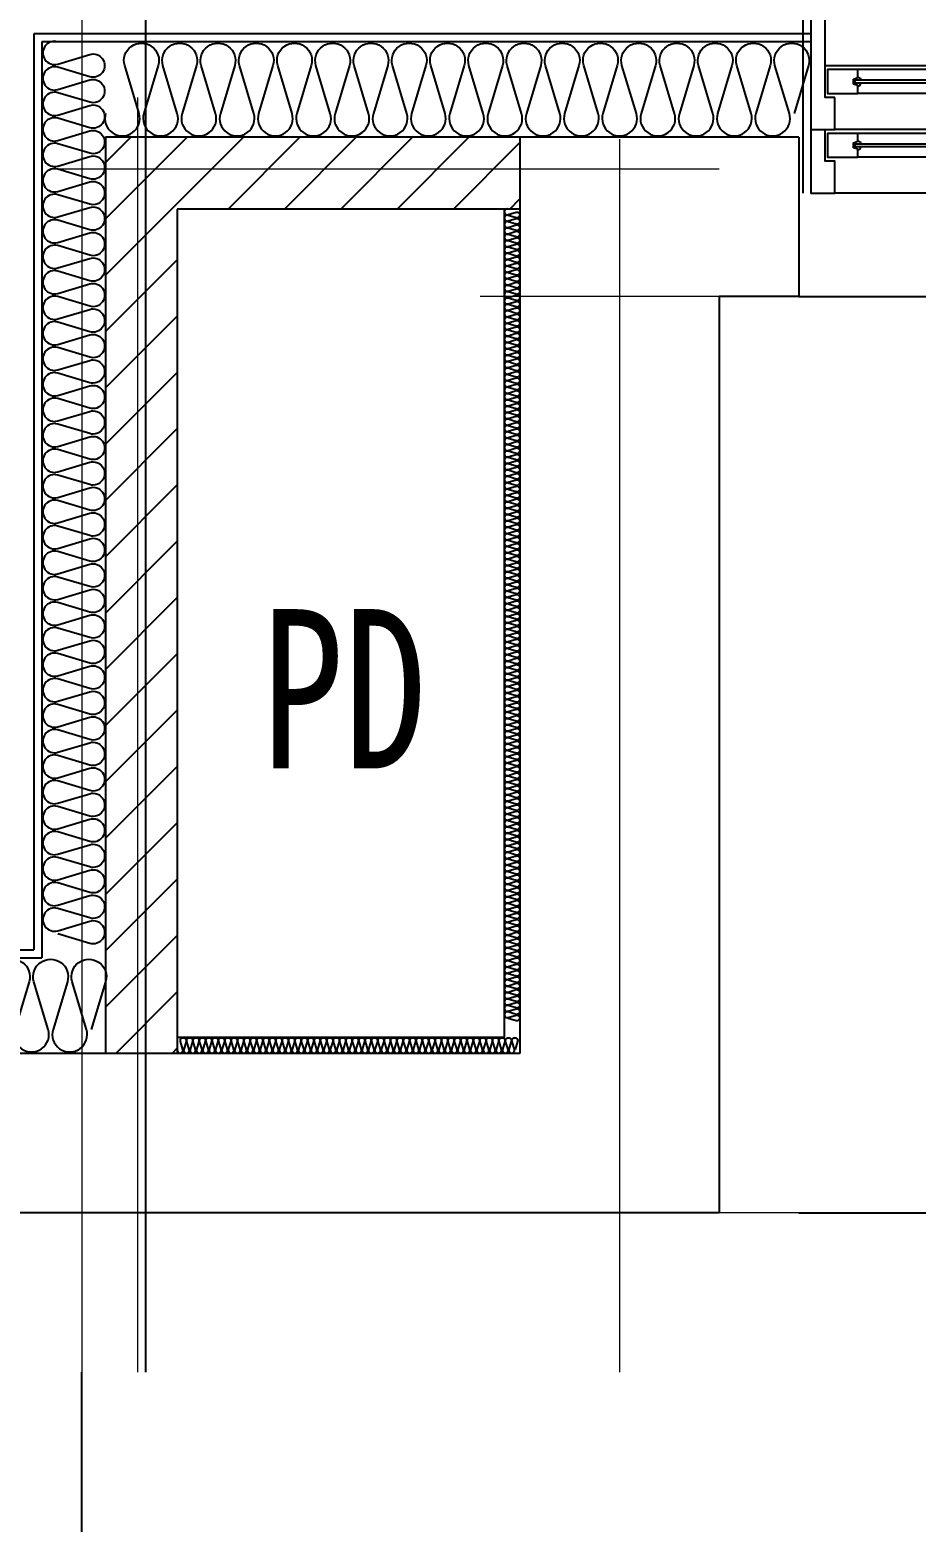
# Model space of a CAD drawing. Header units: millimetres. Extents: x 11101 to 63139, y 2659 to 57930.
# Drawn here: x 39514 to 40626, y 16106 to 17979 of the extents above; entities that cross this region are included whole.
import ezdxf
from ezdxf.enums import TextEntityAlignment as Align

# ---------------------------------------------------------------- set-up
doc = ezdxf.new("R2010")
doc.units = ezdxf.units.MM
doc.header["$LTSCALE"] = 100
doc.linetypes.add('CEN', pattern=[62, 60, -1, 0, -1])
doc.linetypes.add('U-59E(111D-114D)$0$CEN', pattern=[62, 60, -1, 0, -1])
for name, color, linetype in [('CEN-b', 16, 'CEN'), ('TEXT_실명', 3, 'Continuous'), ('U-59E(111D-114D)$0$CEN-b', 16, 'U-59E(111D-114D)$0$CEN'), ('U-59E(111D-114D)$0$FIN6', 5, 'Continuous'), ('U-59E(111D-114D)$0$HAT-1', 9, 'Continuous'), ('U-59E(111D-114D)$0$INS', 8, 'Continuous'), ('U-59E(111D-114D)$0$INSUL', 8, 'Continuous'), ('U-59E(111D-114D)$0$RAIL-1', 7, 'Continuous'), ('U-59E(111D-114D)$0$WALL-1', 2, 'Continuous'), ('U-59E(111D-114D)$0$WALL-2', 3, 'Continuous'), ('U-59E(111D-114D)$0$WIN', 4, 'Continuous')]:
    doc.layers.add(name, color=color, linetype=linetype)
doc.layers.add('U-59E(111D-114D)$0$CEN아파트', color=1, linetype='U-59E(111D-114D)$0$CEN', lineweight=5)
doc.layers.add('U-59E(111D-114D)$0$MC', color=144, linetype='Continuous', plot=False)
doc.layers.add('U-59E(111D-114D)$0$창호공차', color=39, linetype='Continuous', plot=False)
doc.styles.add('U-59E(111D-114D)$0$돋움체', font='', dxfattribs={"width": 0.8})
doc.styles.add('돋움체', font='', dxfattribs={"width": 0.8})
doc.styles.get('U-59E(111D-114D)$0$돋움체').set_extended_font_data('DotumChe')
doc.styles.get('돋움체').set_extended_font_data('DotumChe')

# ---------------------------------------------------------------- blocks, each defined once
blk = doc.blocks.new('U-59E(111D-114D)$0$insul1')
blk.add_lwpolyline([(0, 0.25, 1.344031), (0.35, 0.25), (0.2, 0.75, -1.344031), (0.55, 0.75), (0.4, 0.25)], format="xyb")
blk = doc.blocks.new('U-59E(111D-114D)$0$PL-1500_320')
at = {"layer": 'U-59E(111D-114D)$0$CEN-b', "ltscale": 2}
blk.add_line((750, 0), (750, 420), dxfattribs=at)
at = {"layer": 'U-59E(111D-114D)$0$WIN', "color": 8}
for p, q in [((1482, 320), (18, 320)), ((18, 260), (1470, 260)), ((731, 255), (59, 255)), ((731, 225), (59, 225)), ((1441, 215), (769.1, 215)), ((1470, 180), (30, 180)), ((731, 175), (59, 175)), ((1441, 185), (769.1, 185)), ((731, 145), (59, 145)), ((1441, 135), (769.1, 135)), ((1482, 100), (30, 100)), ((1482, 100), (30, 100)), ((1441, 105), (769.1, 105))]:
    blk.add_line(p, q, dxfattribs=at)
at = {"layer": 'U-59E(111D-114D)$0$WIN'}
for p, q in [((0, 180), (18, 180)), ((1500, 180), (1482, 180))]:
    blk.add_line(p, q, dxfattribs=at)
for points in [[(30, 220), (18, 220), (18, 320), (0, 320), (0, 180), (0, 100), (30, 100), (30, 140), (18, 140), (18, 180), (30, 180)], [(1500, 320), (1482, 320), (1482, 260), (1470, 260), (1470, 220), (1482, 220), (1482, 180), (1470, 180), (1470, 140), (1482, 140), (1482, 100), (1500, 100), (1500, 180)]]:
    blk.add_lwpolyline(points, close=True, dxfattribs=at)
at = {"layer": 'U-59E(111D-114D)$0$WIN', "color": 8}
for points in [[(53.5, 236.8), (53.5, 243.2), (59, 245), (59, 255), (21, 255), (21, 225), (59, 225), (59, 235)], [(769, 255), (731, 255), (731, 245), (736.5, 243.2), (736.5, 236.8), (731, 235), (731, 225), (769, 225)], [(734.5, 238), (55.5, 238), (55.5, 242), (734.5, 242)], [(769.1, 185), (769.1, 195), (763.5, 196.8), (763.5, 203.2), (769.1, 205), (769.1, 215), (731.1, 215), (731.1, 185)], [(1479, 215), (1441, 215), (1441, 205), (1446.5, 203.2), (1446.5, 196.8), (1441, 195), (1441, 185), (1479, 185)], [(53.5, 156.8), (53.5, 163.2), (59, 165), (59, 175), (21, 175), (21, 145), (59, 145), (59, 155)], [(769, 175), (731, 175), (731, 165), (736.5, 163.2), (736.5, 156.8), (731, 155), (731, 145), (769, 145)], [(734.5, 158), (55.5, 158), (55.5, 162), (734.5, 162)], [(769.1, 105), (769.1, 115), (763.5, 116.8), (763.5, 123.2), (769.1, 125), (769.1, 135), (731.1, 135), (731.1, 105)], [(1479, 135), (1441, 135), (1441, 125), (1446.5, 123.2), (1446.5, 116.8), (1441, 115), (1441, 105), (1479, 105)]]:
    blk.add_lwpolyline(points, close=True, dxfattribs=at)
for points in [[(59, 245.8), (61.7, 244.4), (62.3, 243.4), (62.8, 242)], [(731, 245.8), (728.3, 244.4), (727.7, 243.4), (727.2, 242)], [(59, 234.2), (61.7, 235.6), (62.3, 236.6), (62.8, 238)], [(731, 234.2), (728.3, 235.6), (727.7, 236.6), (727.2, 238)], [(765.6, 198), (1444.5, 198), (1444.5, 202), (765.6, 202), (765.6, 198), (765.6, 202)], [(769.1, 205.8), (771.8, 204.4), (772.3, 203.4), (772.9, 202)], [(769.1, 194.2), (771.8, 195.6), (772.3, 196.6), (772.9, 198)], [(1441, 205.8), (1438.3, 204.4), (1437.7, 203.4), (1437.2, 202)], [(1441, 194.2), (1438.3, 195.6), (1437.7, 196.6), (1437.2, 198)], [(59, 165.8), (61.7, 164.4), (62.3, 163.4), (62.8, 162)], [(59, 154.2), (61.7, 155.6), (62.3, 156.6), (62.8, 158)], [(731, 165.8), (728.3, 164.4), (727.7, 163.4), (727.2, 162)], [(731, 154.2), (728.3, 155.6), (727.7, 156.6), (727.2, 158)], [(765.6, 118), (1444.5, 118), (1444.5, 122), (765.6, 122), (765.6, 118), (765.6, 122)], [(769.1, 125.8), (771.8, 124.4), (772.3, 123.4), (772.9, 122)], [(769.1, 114.2), (771.8, 115.6), (772.3, 116.6), (772.9, 118)], [(1441, 125.8), (1438.3, 124.4), (1437.7, 123.4), (1437.2, 122)], [(1441, 114.2), (1438.3, 115.6), (1437.7, 116.6), (1437.2, 118)]]:
    blk.add_lwpolyline(points, dxfattribs=at)
at = {"layer": 'U-59E(111D-114D)$0$창호공차', "ltscale": 2}
for p, q in [((-10, 320), (-10, 100)), ((1510, 320), (1510, 100))]:
    blk.add_line(p, q, dxfattribs=at)
at = {"layer": 'U-59E(111D-114D)$0$창호공차', "ltscale": 2, "style": 'U-59E(111D-114D)$0$돋움체', "width": 0.8}
blk.add_text('PL-1500_320', height=30, dxfattribs=at).set_placement((750, 282.2), align=Align.MIDDLE_CENTER)
blk = doc.blocks.new('U-59E(111D-114D)', base_point=(371275.6, 32189.5))
at = {"layer": 'U-59E(111D-114D)$0$HAT-1', "ltscale": 2}
h = blk.add_hatch(dxfattribs=at)
h.set_pattern_fill('_USER,N', color=256, scale=50, angle=45, style=0, pattern_type=0)
h.set_pattern_definition([(45, (206992.283, -125365.39), (-35.355339, 35.355339), [])])
h.paths.add_polyline_path([(377582.2, 27277), (377582.2, 27367), (377062.2, 27367), (377062.2, 26217), (377152.2, 26217), (377152.2, 27277)])
at = {"layer": 'U-59E(111D-114D)$0$CEN아파트', "ltscale": 2}
for p, q in [((377032.2, 30977), (377032.2, 25817)), ((377102.2, 27417), (377102.2, 25817)), ((377707.2, 27364.8), (377707.2, 25817)), ((377832.2, 27327), (376992.2, 27327)), ((382802.2, 27167), (377532.2, 27167)), ((378032.2, 26017), (371982.2, 26017))]:
    blk.add_line(p, q, dxfattribs=at)
at = {"layer": 'U-59E(111D-114D)$0$FIN6', "ltscale": 2}
for p, q in [((376972.2, 27497), (376972.2, 26347)), ((377947.2, 27497), (376972.2, 27497)), ((376352.2, 26347), (376972.2, 26347))]:
    blk.add_line(p, q, dxfattribs=at)
at = {"layer": 'U-59E(111D-114D)$0$INS', "ltscale": 2}
for p, q in [((376982.2, 27487), (376982.2, 26337)), ((377947.2, 27487), (376982.2, 27487)), ((377562.2, 27277), (377562.2, 26237)), ((376352.2, 26337), (376982.2, 26337)), ((377562.2, 26237), (377152.2, 26237))]:
    blk.add_line(p, q, dxfattribs=at)
at = {"layer": 'U-59E(111D-114D)$0$MC', "ltscale": 2}
blk.add_line((377112.2, 30977), (377112.2, 25817), dxfattribs=at)
at = {"layer": 'U-59E(111D-114D)$0$RAIL-1', "ltscale": 2}
blk.add_line((377932.2, 27167), (379462.2, 27167), dxfattribs=at)
at = {"layer": 'U-59E(111D-114D)$0$WALL-1', "ltscale": 2}
for p, q in [((377932.2, 27367), (377582.2, 27367)), ((377582.2, 27367), (377582.2, 26217)), ((377932.2, 27367), (377932.2, 27167)), ((377932.2, 27167), (377832.2, 27167)), ((377832.2, 27167), (377832.2, 26017)), ((377582.2, 26217), (376372.2, 26217)), ((377832.2, 26017), (376372.2, 26017))]:
    blk.add_line(p, q, dxfattribs=at)
at = {"layer": 'U-59E(111D-114D)$0$WALL-2', "ltscale": 2}
for p, q in [((377062.2, 27367), (377062.2, 26217)), ((377582.2, 27367), (377062.2, 27367)), ((377152.2, 27277), (377152.2, 26217)), ((377582.2, 27277), (377152.2, 27277))]:
    blk.add_line(p, q, dxfattribs=at)
at = {"layer": 'U-59E(111D-114D)$0$INSUL', "ltscale": 2, "rotation": 270, "row_count": 1, "row_spacing": 0}
for p, xscale, yscale, zscale, column_count, column_spacing in [((376982.2, 27487), 80, 80, 80, 35, 32), ((377562.2, 27277), 20, 20, 20, 127, 8)]:
    blk.add_blockref('U-59E(111D-114D)$0$insul1', p, dxfattribs=dict(at, xscale=xscale, yscale=yscale, zscale=zscale, column_count=column_count, column_spacing=column_spacing))
at = {"layer": 'U-59E(111D-114D)$0$INSUL', "ltscale": 2, "row_count": 1, "row_spacing": 0}
for p, xscale, yscale, zscale, column_count, column_spacing in [((377062.2, 27367), 120, 120, 120, 18, 48), ((376372.2, 26217), 120, 120, 120, 14, 48), ((377152.2, 26217), 20, 20, 20, 53, 8)]:
    blk.add_blockref('U-59E(111D-114D)$0$insul1', p, dxfattribs=dict(at, xscale=xscale, yscale=yscale, zscale=zscale, column_count=column_count, column_spacing=column_spacing))
at = {"layer": 'U-59E(111D-114D)$0$WIN', "ltscale": 2}
blk.add_blockref('U-59E(111D-114D)$0$PL-1500_320', (377947.2, 27197), dxfattribs=at)

msp = doc.modelspace()

# ---------------------------------------------------------------- linework, layer by layer
at = {"layer": 'CEN-b', "ltscale": 2}
for p, q in [((40479.2, 16494.3), (56969.2, 16494.3)), ((39579.2, 16294.3), (39579.2, 15294.3))]:
    msp.add_line(p, q, dxfattribs=at)

# ---------------------------------------------------------------- block references
at = {"ltscale": 2}
msp.add_blockref('U-59E(111D-114D)', (33822.7, 22666.9), dxfattribs=at)

# ---------------------------------------------------------------- texts
at = {"layer": 'TEXT_실명', "style": '돋움체', "width": 0.8}
msp.add_text('PD', height=200, dxfattribs=at).set_placement((39908.2, 17152.1), align=Align.MIDDLE_CENTER)

doc.saveas('drawing.dxf')
